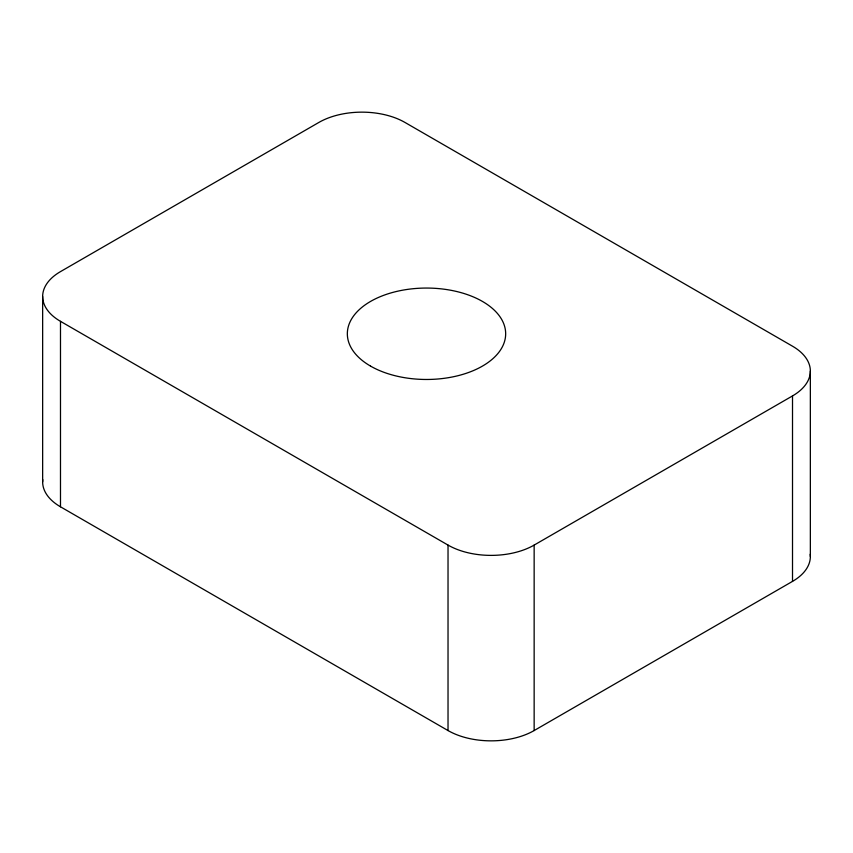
<?xml version="1.0" encoding="UTF-8"?>
<svg xmlns="http://www.w3.org/2000/svg" width="853" height="853" viewBox="0 0 853 853"><rect width="100%" height="100%" fill="white"/><g stroke="black" fill="none" stroke-linecap="round" stroke-linejoin="round"><path stroke-width="1.28" d="M60.488 321.336L448.028 545.088A60.894 35.154 0 0 0 534.149 545.088L792.512 395.92A60.894 35.154 0 0 0 792.512 346.201L404.972 122.448A60.894 35.154 0 0 0 318.851 122.448L60.488 271.617A60.894 35.154 0 0 0 60.488 321.336L60.488 506.799L448.028 730.552A60.894 35.154 0 0 0 534.149 730.552L792.512 581.383A60.894 35.154 0 0 0 810.222 554.237M810.35 371.055L810.35 556.519M792.512 395.92L792.512 581.383M534.149 545.088L534.149 730.552M448.028 545.088L448.028 730.552M42.65 296.481L42.65 481.945M60.488 506.799A60.894 35.154 0 0 1 42.778 479.653M370.522 366.086A79.169 45.71 0 0 0 502.971 345.593A79.169 45.71 0 0 0 406.007 289.615A79.169 45.71 0 0 0 370.522 366.086"/></g></svg>
